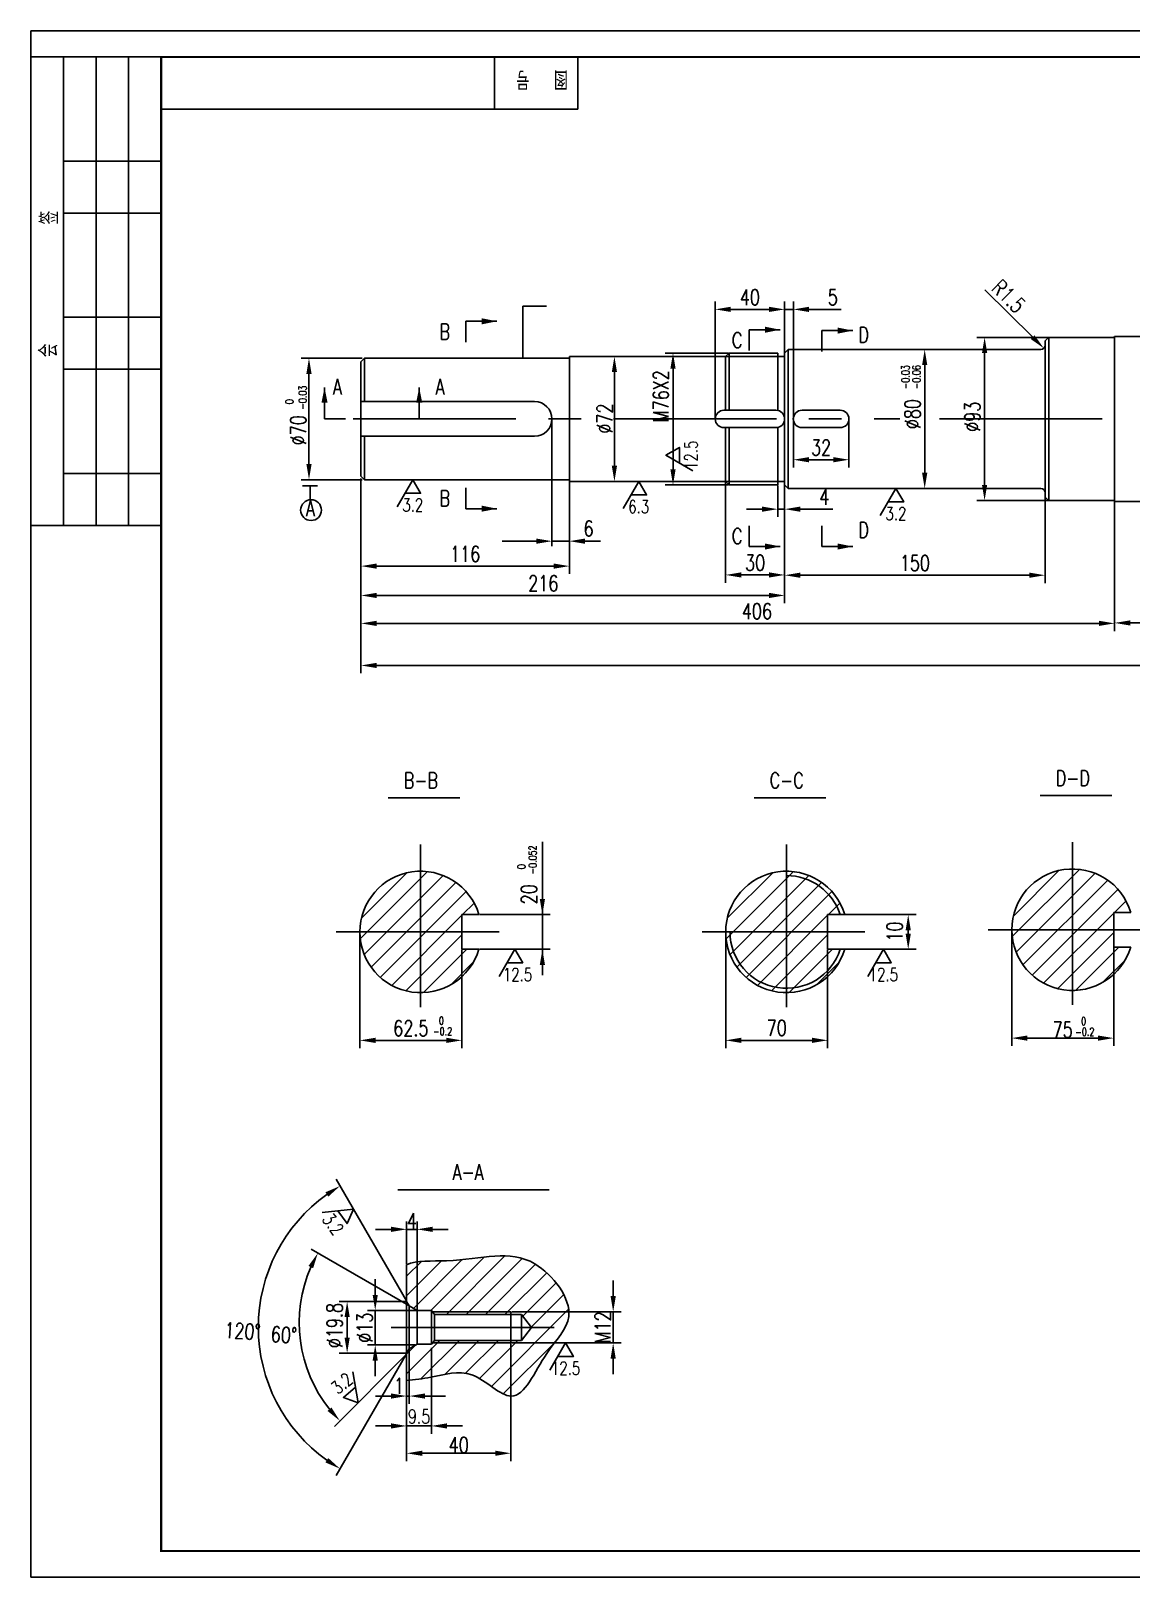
# Model space of a CAD drawing. Extents: x 6109 to 86747, y -17046 to 6992.
# Drawn here: x 42447 to 43714, y -6480 to -4698 of the extents above; entities that cross this region are included whole.
import ezdxf
from ezdxf.enums import TextEntityAlignment as Align

# ---------------------------------------------------------------- set-up
doc = ezdxf.new("R2010")
doc.units = 0
doc.header["$LTSCALE"] = 150
doc.header["$MEASUREMENT"] = 0
doc.linetypes.add('CENTER', pattern=[2, 1.25, -0.25, 0.25, -0.25])
doc.layers.get('0').update_dxf_attribs({"linetype": 'CONTINUOUS'})
doc.layers.get('DEFPOINTS').update_dxf_attribs({"linetype": 'CONTINUOUS'})
for name, color, linetype in [('BZ', 7, 'CONTINUOUS'), ('K1', 4, 'CONTINUOUS'), ('TANK', 1, 'CONTINUOUS'), ('TANKX', 7, 'CONTINUOUS')]:
    doc.layers.add(name, color=color, linetype=linetype)
doc.styles.add('HZ', font='txt', dxfattribs={"width": 0.75, "bigfont": 'hztxt'})
doc.styles.add('HZFS', font='simplex.shx', dxfattribs={"width": 0.75, "bigfont": 'hzfs.shx'})
doc.styles.get("Standard").update_dxf_attribs({"font": 'txt', "width": 0.75, "bigfont": 'hztxt.shx'})
doc.dimstyles.get("Standard").update_dxf_attribs({"dimtxt": 0.18, "dimasz": 0.18, "dimexe": 0.18, "dimexo": 0.0625, "dimgap": 0.09, "dimtad": 0, "dimtih": 1, "dimtoh": 1, "dimdec": 4, "dimzin": 0, "dimdsep": 46, "dimtxsty": 'Standard', "dimcen": 0.09, "dimadec": 0, "dimazin": 0, "dimtfac": 1, "dimtdec": 4, "dimtofl": 0, "dimtmove": 0, "dimatfit": 3, "dimfxl": 1, "dimtolj": 1, "dimtzin": 0, "dimarcsym": 0})

# ---------------------------------------------------------------- blocks, each defined once
blk = doc.blocks.new('*D377')
at = {"color": 0, "lineweight": -2}
for p, q in [((43695, -5240.7), (43695, -5389.2)), ((44189, -5240.7), (44189, -5389.2)), ((43713, -5380.2), (44171, -5380.2))]:
    blk.add_line(p, q, dxfattribs=at)
at = {"color": 0}
for points in [[(43713, -5377.2), (43713, -5383.2), (43695, -5380.2)], [(44171, -5377.2), (44171, -5383.2), (44189, -5380.2)]]:
    blk.add_solid(points, dxfattribs=at)
at = {"layer": 'DEFPOINTS', "color": 0}
for p in [(43695, -5240.1), (44189, -5240.1), (44189, -5380.2)]:
    blk.add_point(p, dxfattribs=at)
at = {"color": 0, "insert": (43979, -5366.2), "char_height": 18, "attachment_point": 5, "style": 'HZFS'}
blk.add_mtext('\\A1;250', dxfattribs=at)
blk = doc.blocks.new('*D369')
at = {"color": 0, "lineweight": -2}
for p, q in [((43247, -5217.7), (43247, -5333.9)), ((43315, -5217.7), (43315, -5333.9)), ((43265, -5324.9), (43297, -5324.9))]:
    blk.add_line(p, q, dxfattribs=at)
at = {"color": 0}
for points in [[(43265, -5321.9), (43265, -5327.9), (43247, -5324.9)], [(43297, -5321.9), (43297, -5327.9), (43315, -5324.9)]]:
    blk.add_solid(points, dxfattribs=at)
at = {"layer": 'DEFPOINTS', "color": 0}
for p in [(43247, -5217.1), (43315, -5217.1), (43315, -5324.9)]:
    blk.add_point(p, dxfattribs=at)
at = {"color": 0, "insert": (43281, -5310.9), "char_height": 18, "attachment_point": 5, "style": 'HZFS'}
blk.add_mtext('\\A1;30', dxfattribs=at)
blk = doc.blocks.new('*D368')
at = {"color": 0, "lineweight": -2}
for p, q in [((42827, -5213.7), (42827, -5357.5)), ((43315, -5217.7), (43315, -5357.5)), ((42845, -5348.5), (43297, -5348.5))]:
    blk.add_line(p, q, dxfattribs=at)
at = {"color": 0}
for points in [[(42845, -5345.5), (42845, -5351.5), (42827, -5348.5)], [(43297, -5345.5), (43297, -5351.5), (43315, -5348.5)]]:
    blk.add_solid(points, dxfattribs=at)
at = {"layer": 'DEFPOINTS', "color": 0}
for p in [(42827, -5213.1), (43315, -5217.1), (43315, -5348.5)]:
    blk.add_point(p, dxfattribs=at)
at = {"color": 0, "insert": (43037, -5334.5), "char_height": 18, "attachment_point": 5, "style": 'HZFS'}
blk.add_mtext('\\A1;216', dxfattribs=at)
blk = doc.blocks.new('*D367')
at = {"color": 0, "lineweight": -2}
for p, q in [((42827, -5213.7), (42827, -5323.7)), ((43067, -5208.6), (43067, -5323.7)), ((42845, -5314.7), (43049, -5314.7))]:
    blk.add_line(p, q, dxfattribs=at)
at = {"color": 0}
for points in [[(42845, -5311.7), (42845, -5317.7), (42827, -5314.7)], [(43049, -5311.7), (43049, -5317.7), (43067, -5314.7)]]:
    blk.add_solid(points, dxfattribs=at)
at = {"layer": 'DEFPOINTS', "color": 0}
for p in [(42827, -5213.1), (43067, -5208), (43067, -5314.7)]:
    blk.add_point(p, dxfattribs=at)
at = {"color": 0, "insert": (42947, -5300.7), "char_height": 18, "attachment_point": 5, "style": 'HZFS'}
blk.add_mtext('\\A1;116', dxfattribs=at)
blk = doc.blocks.new('*D364')
at = {"color": 0, "lineweight": -2}
for p, q in [((42827, -5213.7), (42827, -5389.7)), ((43695, -5241.4), (43695, -5389.7)), ((42845, -5380.7), (43677, -5380.7))]:
    blk.add_line(p, q, dxfattribs=at)
at = {"color": 0}
for points in [[(42845, -5377.7), (42845, -5383.7), (42827, -5380.7)], [(43677, -5377.7), (43677, -5383.7), (43695, -5380.7)]]:
    blk.add_solid(points, dxfattribs=at)
at = {"layer": 'DEFPOINTS', "color": 0}
for p in [(42827, -5213.1), (43695, -5240.7), (43695, -5380.7)]:
    blk.add_point(p, dxfattribs=at)
at = {"color": 0, "insert": (43283.1, -5366.7), "char_height": 18, "attachment_point": 5, "style": 'HZFS'}
blk.add_mtext('\\A1;406', dxfattribs=at)
blk = doc.blocks.new('*D363')
at = {"color": 0, "lineweight": -2}
for p, q in [((43615, -5234.7), (43615, -5334.2)), ((43315, -5328), (43315, -5316.2)), ((43333, -5325.2), (43597, -5325.2))]:
    blk.add_line(p, q, dxfattribs=at)
at = {"color": 0}
for points in [[(43333, -5322.2), (43333, -5328.2), (43315, -5325.2)], [(43597, -5322.2), (43597, -5328.2), (43615, -5325.2)]]:
    blk.add_solid(points, dxfattribs=at)
at = {"layer": 'DEFPOINTS', "color": 0}
for p in [(43615, -5234.1), (43615, -5325.2), (43315, -5328.6)]:
    blk.add_point(p, dxfattribs=at)
at = {"color": 0, "insert": (43465, -5311.2), "char_height": 18, "attachment_point": 5, "style": 'HZFS'}
blk.add_mtext('\\A1;150', dxfattribs=at)
blk = doc.blocks.new('*D361')
at = {"color": 0, "lineweight": -2}
for p, q in [((42999.6, -6210.7), (42999.6, -6346.2)), ((42879.6, -6291.2), (42879.6, -6346.2)), ((42897.6, -6337.2), (42981.6, -6337.2))]:
    blk.add_line(p, q, dxfattribs=at)
at = {"color": 0}
for points in [[(42897.6, -6334.2), (42897.6, -6340.2), (42879.6, -6337.2)], [(42981.6, -6334.2), (42981.6, -6340.2), (42999.6, -6337.2)]]:
    blk.add_solid(points, dxfattribs=at)
at = {"layer": 'DEFPOINTS', "color": 0}
for p in [(42999.6, -6210.1), (42879.6, -6290.5), (42999.6, -6337.2)]:
    blk.add_point(p, dxfattribs=at)
at = {"color": 0, "insert": (42939.6, -6327.6), "char_height": 18, "attachment_point": 5}
blk.add_mtext('\\A1;40', dxfattribs=at)
blk = doc.blocks.new('*D360')
at = {"color": 0, "lineweight": -2}
for p, q in [((43117.5, -6156.1), (43117.5, -6138.1)), ((43000.8, -6174.1), (43126.5, -6174.1)), ((43117.5, -6174.1), (43117.5, -6210.1)), ((43000.8, -6210.1), (43126.5, -6210.1)), ((43117.5, -6228.1), (43117.5, -6246.1))]:
    blk.add_line(p, q, dxfattribs=at)
at = {"color": 0}
for points in [[(43114.5, -6156.1), (43120.5, -6156.1), (43117.5, -6174.1)], [(43114.5, -6228.1), (43120.5, -6228.1), (43117.5, -6210.1)]]:
    blk.add_solid(points, dxfattribs=at)
at = {"layer": 'DEFPOINTS', "color": 0}
for p in [(43000.2, -6174.1), (43000.2, -6210.1), (43117.5, -6210.1)]:
    blk.add_point(p, dxfattribs=at)
at = {"color": 0, "insert": (43105.5, -6192.1), "char_height": 18, "attachment_point": 5, "rotation": 90}
blk.add_mtext('\\A1;M12', dxfattribs=at)
blk = doc.blocks.new('*D359')
at = {"color": 0, "lineweight": -2}
for p, q in [((42908.1, -6215.6), (42908.1, -6314.7)), ((42879.6, -6227), (42879.6, -6314.7)), ((42861.6, -6305.7), (42843.6, -6305.7)), ((42879.6, -6305.7), (42908.1, -6305.7)), ((42926.1, -6305.7), (42944.1, -6305.7))]:
    blk.add_line(p, q, dxfattribs=at)
at = {"color": 0}
for points in [[(42861.6, -6302.7), (42861.6, -6308.7), (42879.6, -6305.7)], [(42926.1, -6302.7), (42926.1, -6308.7), (42908.1, -6305.7)]]:
    blk.add_solid(points, dxfattribs=at)
at = {"layer": 'DEFPOINTS', "color": 0}
for p in [(42908.1, -6214.9), (42879.6, -6226.4), (42908.1, -6305.7)]:
    blk.add_point(p, dxfattribs=at)
at = {"color": 0, "insert": (42893.9, -6294.7), "char_height": 16, "attachment_point": 5}
blk.add_mtext('\\A1;9.5', dxfattribs=at)
blk = doc.blocks.new('*D358')
at = {"color": 0, "lineweight": -2}
for p, q in [((42843.4, -6154.6), (42843.4, -6136.6)), ((42891, -6172.6), (42834.4, -6172.6)), ((42843.4, -6172.6), (42843.4, -6212.4)), ((42889.6, -6212.4), (42834.4, -6212.4)), ((42843.4, -6230.4), (42843.4, -6248.4))]:
    blk.add_line(p, q, dxfattribs=at)
at = {"color": 0}
for points in [[(42840.4, -6154.6), (42846.4, -6154.6), (42843.4, -6172.6)], [(42840.4, -6230.4), (42846.4, -6230.4), (42843.4, -6212.4)]]:
    blk.add_solid(points, dxfattribs=at)
at = {"layer": 'DEFPOINTS', "color": 0}
for p in [(42891.6, -6172.6), (42843.4, -6212.4), (42890.2, -6212.4)]:
    blk.add_point(p, dxfattribs=at)
at = {"color": 0, "insert": (42831.4, -6192.5), "char_height": 18, "attachment_point": 5, "rotation": 90, "style": 'HZFS'}
blk.add_mtext('\\A1;%%C13', dxfattribs=at)
blk = doc.blocks.new('*D357')
at = {"color": 0, "lineweight": -2}
for p, q in [((42879.6, -6119.3), (42879.6, -6070.1)), ((42891.6, -6172), (42891.6, -6070.1)), ((42861.6, -6079.1), (42843.6, -6079.1)), ((42879.6, -6079.1), (42891.6, -6079.1)), ((42909.6, -6079.1), (42927.6, -6079.1))]:
    blk.add_line(p, q, dxfattribs=at)
at = {"color": 0}
for points in [[(42861.6, -6076.1), (42861.6, -6082.1), (42879.6, -6079.1)], [(42909.6, -6076.1), (42909.6, -6082.1), (42891.6, -6079.1)]]:
    blk.add_solid(points, dxfattribs=at)
at = {"layer": 'DEFPOINTS', "color": 0}
for p in [(42891.6, -6079.1), (42879.6, -6119.9), (42891.6, -6172.6)]:
    blk.add_point(p, dxfattribs=at)
at = {"color": 0, "insert": (42885.6, -6069.4), "char_height": 18, "attachment_point": 5}
blk.add_mtext('\\A1;4', dxfattribs=at)
blk = doc.blocks.new('*D362')
at = {"color": 0, "lineweight": -2}
for p, q in [((44730.1, -5319.7), (44730.1, -5438.2)), ((42827, -5369.1), (42827, -5438.2)), ((42845, -5429.2), (44712.1, -5429.2))]:
    blk.add_line(p, q, dxfattribs=at)
at = {"color": 0}
for points in [[(42845, -5426.2), (42845, -5432.2), (42827, -5429.2)], [(44712.1, -5426.2), (44712.1, -5432.2), (44730.1, -5429.2)]]:
    blk.add_solid(points, dxfattribs=at)
at = {"layer": 'DEFPOINTS', "color": 0}
for p in [(44730.1, -5319.1), (42827, -5368.5), (44730.1, -5429.2)]:
    blk.add_point(p, dxfattribs=at)
at = {"color": 0, "insert": (43778.6, -5415.2), "char_height": 18, "attachment_point": 5, "style": 'HZFS'}
blk.add_mtext('\\A1;3110', dxfattribs=at)
blk = doc.blocks.new('*D378')
at = {"color": 0, "lineweight": -2}
blk.add_line((43545.6, -4996.3), (43600.8, -5051), dxfattribs=at)
at = {"color": 0}
blk.add_solid([(43602.9, -5048.8), (43598.6, -5053.1), (43613.5, -5063.6)], dxfattribs=at)
at = {"layer": 'DEFPOINTS', "color": 0}
for p in [(43610, -5060.1), (43613.5, -5063.6)]:
    blk.add_point(p, dxfattribs=at)
at = {"color": 0, "insert": (43573, -5003.7), "char_height": 18, "attachment_point": 5, "rotation": 315.2479, "style": 'HZFS'}
blk.add_mtext('\\A1;R1.5', dxfattribs=at)
blk = doc.blocks.new('*D376')
at = {"color": 0, "lineweight": -2}
for p, q in [((43618.4, -5051.1), (43536.3, -5051.1)), ((43545.3, -5221.1), (43545.3, -5069.1)), ((43619.4, -5239.1), (43536.3, -5239.1))]:
    blk.add_line(p, q, dxfattribs=at)
at = {"color": 0}
for points in [[(43542.3, -5069.1), (43548.3, -5069.1), (43545.3, -5051.1)], [(43542.3, -5221.1), (43548.3, -5221.1), (43545.3, -5239.1)]]:
    blk.add_solid(points, dxfattribs=at)
at = {"layer": 'DEFPOINTS', "color": 0}
for p in [(43545.3, -5051.1), (43619, -5051.1), (43620, -5239.1)]:
    blk.add_point(p, dxfattribs=at)
at = {"color": 0, "insert": (43531.3, -5142.6), "char_height": 18, "attachment_point": 5, "rotation": 90, "style": 'HZFS'}
blk.add_mtext('\\A1;%%C93', dxfattribs=at)
blk = doc.blocks.new('*D375')
at = {"color": 0, "lineweight": -2}
for p, q in [((43478.7, -5065.1), (43467.3, -5065.1)), ((43476.3, -5207.1), (43476.3, -5083.1)), ((43476.7, -5225.1), (43467.3, -5225.1))]:
    blk.add_line(p, q, dxfattribs=at)
at = {"color": 0}
for points in [[(43473.3, -5083.1), (43479.3, -5083.1), (43476.3, -5065.1)], [(43473.3, -5207.1), (43479.3, -5207.1), (43476.3, -5225.1)]]:
    blk.add_solid(points, dxfattribs=at)
at = {"layer": 'DEFPOINTS', "color": 0}
for p in [(43476.3, -5065.1), (43479.4, -5065.1), (43477.3, -5225.1)]:
    blk.add_point(p, dxfattribs=at)
at = {"color": 0, "insert": (43462.3, -5139.5), "char_height": 18, "attachment_point": 5, "rotation": 90, "style": 'HZFS'}
blk.add_mtext('\\A1;%%C80', dxfattribs=at)
blk = doc.blocks.new('*D372')
at = {"color": 0, "lineweight": -2}
for p, q in [((43235, -5144.5), (43235, -5009.8)), ((43253, -5018.8), (43297, -5018.8)), ((43315, -5068.5), (43315, -5009.8))]:
    blk.add_line(p, q, dxfattribs=at)
at = {"color": 0}
for points in [[(43253, -5015.8), (43253, -5021.8), (43235, -5018.8)], [(43297, -5015.8), (43297, -5021.8), (43315, -5018.8)]]:
    blk.add_solid(points, dxfattribs=at)
at = {"layer": 'DEFPOINTS', "color": 0}
for p in [(43315, -5018.8), (43315, -5069.1), (43235, -5145.1)]:
    blk.add_point(p, dxfattribs=at)
at = {"color": 0, "insert": (43275, -5004.8), "char_height": 18, "attachment_point": 5, "style": 'HZFS'}
blk.add_mtext('\\A1;40', dxfattribs=at)
blk = doc.blocks.new('*D371')
at = {"color": 0, "lineweight": -2}
for p, q in [((43297, -5018.8), (43279, -5018.8)), ((43315, -5072.5), (43315, -5009.8)), ((43315, -5018.8), (43325, -5018.8)), ((43325, -5144.5), (43325, -5009.8)), ((43343, -5018.8), (43380, -5018.8))]:
    blk.add_line(p, q, dxfattribs=at)
at = {"color": 0}
for points in [[(43297, -5015.8), (43297, -5021.8), (43315, -5018.8)], [(43343, -5015.8), (43343, -5021.8), (43325, -5018.8)]]:
    blk.add_solid(points, dxfattribs=at)
at = {"layer": 'DEFPOINTS', "color": 0}
for p in [(43325, -5018.8), (43315, -5073.1), (43325, -5145.1)]:
    blk.add_point(p, dxfattribs=at)
at = {"color": 0, "insert": (43370.5, -5004.8), "char_height": 18, "attachment_point": 5, "style": 'HZFS'}
blk.add_mtext('\\A1;5', dxfattribs=at)
blk = doc.blocks.new('*D370')
at = {"color": 0, "lineweight": -2}
for p, q in [((43315, -5217.7), (43315, -5258.1)), ((43307, -5221.7), (43307, -5258.1)), ((43289, -5249.1), (43271, -5249.1)), ((43307, -5249.1), (43315, -5249.1)), ((43333, -5249.1), (43370.6, -5249.1))]:
    blk.add_line(p, q, dxfattribs=at)
at = {"color": 0}
for points in [[(43289, -5246.1), (43289, -5252.1), (43307, -5249.1)], [(43333, -5246.1), (43333, -5252.1), (43315, -5249.1)]]:
    blk.add_solid(points, dxfattribs=at)
at = {"layer": 'DEFPOINTS', "color": 0}
for p in [(43307, -5221.1), (43315, -5217.1), (43315, -5249.1)]:
    blk.add_point(p, dxfattribs=at)
at = {"color": 0, "insert": (43360.8, -5235.1), "char_height": 18, "attachment_point": 5, "style": 'HZFS'}
blk.add_mtext('\\A1;4', dxfattribs=at)
blk = doc.blocks.new('*D366')
at = {"color": 0, "lineweight": -2}
for p, q in [((43250.4, -5069.1), (43177.4, -5069.1)), ((43186.4, -5087.1), (43186.4, -5203.1)), ((43250.4, -5221.1), (43177.4, -5221.1))]:
    blk.add_line(p, q, dxfattribs=at)
at = {"color": 0}
for points in [[(43183.4, -5087.1), (43189.4, -5087.1), (43186.4, -5069.1)], [(43183.4, -5203.1), (43189.4, -5203.1), (43186.4, -5221.1)]]:
    blk.add_solid(points, dxfattribs=at)
at = {"layer": 'DEFPOINTS', "color": 0}
for p in [(43251, -5069.1), (43186.4, -5221.1), (43251, -5221.1)]:
    blk.add_point(p, dxfattribs=at)
at = {"color": 0, "insert": (43172.4, -5119), "char_height": 18, "attachment_point": 5, "rotation": 90, "style": 'HZFS'}
blk.add_mtext('\\A1;M76X2', dxfattribs=at)
blk = doc.blocks.new('*D365')
at = {"color": 0, "lineweight": -2}
for p, q in [((43325, -5145.7), (43325, -5201.1)), ((43389, -5145.7), (43389, -5201.1)), ((43371, -5192.1), (43343, -5192.1))]:
    blk.add_line(p, q, dxfattribs=at)
at = {"color": 0}
for points in [[(43343, -5189.1), (43343, -5195.1), (43325, -5192.1)], [(43371, -5189.1), (43371, -5195.1), (43389, -5192.1)]]:
    blk.add_solid(points, dxfattribs=at)
at = {"layer": 'DEFPOINTS', "color": 0}
for p in [(43325, -5145.1), (43389, -5145.1), (43325, -5192.1)]:
    blk.add_point(p, dxfattribs=at)
at = {"color": 0, "insert": (43357, -5178.1), "char_height": 18, "attachment_point": 5, "style": 'HZFS'}
blk.add_mtext('\\A1;32', dxfattribs=at)
blk = doc.blocks.new('BORDER')
for p, q in [((1, 1), (0, 1)), ((0, 1), (0, 0)), ((1, 0), (1, 1)), ((0, 0), (1, 0))]:
    blk.add_line(p, q)
blk = doc.blocks.new('HQ')
for p, q in [((-18.75, -90), (-18.75, 0)), ((-12.5, -90), (-12.5, 0)), ((-6.25, -90), (-6.25, 0)), ((64, -10), (64, 0)), ((80, -10), (80, 0)), ((0, -10), (80, -10)), ((-18.75, -20), (0, -20)), ((-18.75, -30), (0, -30)), ((-18.75, -50), (0, -50)), ((-18.75, -60), (0, -60)), ((-18.75, -80), (0, -80)), ((-25, -90), (0, -90))]:
    blk.add_line(p, q)
at = {"layer": 'K1', "color": 7}
blk.add_line((0, 0), (-25, 0), dxfattribs=at)
at = {"style": 'HZ', "width": 0.75}
for s, rotation, p in [('图  号', 180, (78.04, -2.6)), ('签', 90, (-19.68, -32.16)), ('会         ', 90, (-19.87, -57.68))]:
    blk.add_text(s, height=3.5, rotation=rotation, dxfattribs=at).set_placement(p)

msp = doc.modelspace()

# ---------------------------------------------------------------- hatches: boundary and pattern name
h = msp.add_hatch()
h.set_pattern_fill('ANSI31', color=256, scale=5, style=0)
h.set_pattern_definition([(45, (42490.973, -5967.331), (-11.2253, 11.2253), [])])
h.paths.add_polyline_path([(42895.72928, -5666.35019, 0.4142135624), (42825.72928, -5736.35019), (42895.72928, -5736.35019)])
h.paths.add_polyline_path([(42895.72928, -5736.35019), (42943.17439, -5736.35019), (42943.17439, -5716.35019), (42962.81132, -5716.35019, 0.3316792666), (42895.72928, -5666.35019)])
h.paths.add_polyline_path([(42895.72928, -5806.35019), (42895.72928, -5736.35019), (42825.72928, -5736.35019, 0.4142135624)])
h.paths.add_polyline_path([(42962.81132, -5756.35019), (42943.17439, -5756.35019), (42943.17439, -5736.35019), (42895.72928, -5736.35019), (42895.72928, -5806.35019, 0.3316792666)])
h = msp.add_hatch()
h.set_pattern_fill('ANSI31', color=256, scale=5, style=0)
h.set_pattern_definition([(45, (42912.336, -5967.331), (-11.2253, 11.2253), [])])
h.paths.add_polyline_path([(43317.0919, -5666.35019, 0.4142135624), (43247.0919, -5736.35019), (43317.0919, -5736.35019)])
h.paths.add_polyline_path([(43317.0919, -5736.35019), (43364.537, -5736.35019), (43364.537, -5716.35019), (43384.17394, -5716.35019, 0.3316792666), (43317.0919, -5666.35019)])
h.paths.add_polyline_path([(43317.0919, -5806.35019), (43317.0919, -5736.35019), (43247.0919, -5736.35019, 0.4142135624)])
h.paths.add_polyline_path([(43384.17394, -5756.35019), (43364.537, -5756.35019), (43364.537, -5736.35019), (43317.0919, -5736.35019), (43317.0919, -5806.35019, 0.3316792666)])
h = msp.add_hatch()
h.set_pattern_fill('ANSI31', color=256, scale=5, style=0)
h.set_pattern_definition([(45, (43241.85, -5964.742), (-11.2253, 11.2253), [])])
h.paths.add_polyline_path([(43646.60554, -5663.76057, 0.4142135624), (43576.60554, -5733.76057), (43646.60554, -5733.76057)])
h.paths.add_polyline_path([(43646.60554, -5733.76057), (43694.05064, -5733.76057), (43694.05064, -5713.76057), (43713.68758, -5713.76057, 0.3316792666), (43646.60554, -5663.76057)])
h.paths.add_polyline_path([(43646.60554, -5803.76057), (43646.60554, -5733.76057), (43576.60554, -5733.76057, 0.4142135624)])
h.paths.add_polyline_path([(43713.68758, -5753.76057), (43694.05064, -5753.76057), (43694.05064, -5733.76057), (43646.60554, -5733.76057), (43646.60554, -5803.76057, 0.3316792666)])
h = msp.add_hatch()
h.set_pattern_fill('ANSI31', color=256, scale=5, style=0)
h.set_pattern_definition([(45, (42298.33, -7679.857), (-11.22532, 11.22532), [])])
edge = h.paths.add_edge_path()
edge.add_line((42999.61371, -6174.08139), (42999.61371, -6177.08139))
edge.add_line((42999.61371, -6177.08139), (43011.94524, -6177.08139))
edge.add_line((43011.94524, -6177.08139), (43023.59175, -6192.08139))
edge.add_line((43023.59175, -6192.08139), (43062.20176, -6192.08139))
edge.add_spline(control_points=[(43062.20176, -6192.08139), (43064.30943, -6188.06915), (43073.08179, -6163.94266), (43019.15233, -6092.83407), (42955.60852, -6118.65835), (42890.87298, -6114.69658), (42879.61371, -6119.894)], knot_values=[6.3381937969, 6.3381937969, 6.3381937969, 6.3381937969, 11.2273337113, 35.3138768319, 69.2461312373, 82.5398531106, 82.5398531106, 82.5398531106, 82.5398531106], degree=3, periodic=0)
edge.add_line((42879.61371, -6119.894), (42879.61371, -6162.18908))
edge.add_line((42879.61371, -6162.18908), (42882.61371, -6167.38523))
edge.add_line((42882.61371, -6167.38523), (42891.61371, -6172.58139))
edge.add_line((42891.61371, -6172.58139), (42908.11371, -6172.58139))
edge.add_line((42908.11371, -6172.58139), (42909.31371, -6174.08139))
edge.add_line((42909.31371, -6174.08139), (42999.61371, -6174.08139))
h.paths.add_polyline_path([(42909.31371, -6174.08139), (42911.71371, -6177.08139), (42999.61371, -6177.08139), (42999.61371, -6174.08139)], flags=16)
h.paths.add_polyline_path([(42999.61371, -6210.08139), (42999.61371, -6207.08139), (42911.71371, -6207.08139), (42909.31371, -6210.08139)], flags=16)
edge = h.paths.add_edge_path()
edge.add_spline(control_points=[(42879.61371, -6253.18408), (42888.82574, -6252.38665), (42913.69921, -6249.54562), (42956.76465, -6235.7846), (43006.87914, -6294.18058), (43032.89547, -6227.73444), (43057.17419, -6201.65204), (43062.20176, -6192.08139)], knot_values=[82.5398531106, 82.5398531106, 82.5398531106, 82.5398531106, 91.828431113, 107.5987981243, 124.7996706429, 146.0692648679, 157.7316559023, 157.7316559023, 157.7316559023, 157.7316559023], degree=3, periodic=0)
edge.add_line((43062.20176, -6192.08139), (43023.59175, -6192.08139))
edge.add_line((43023.59175, -6192.08139), (43011.94524, -6207.08139))
edge.add_line((43011.94524, -6207.08139), (42999.61371, -6207.08139))
edge.add_line((42999.61371, -6207.08139), (42999.61371, -6210.08139))
edge.add_line((42999.61371, -6210.08139), (42909.31371, -6210.08139))
edge.add_line((42909.31371, -6210.08139), (42908.11371, -6211.58139))
edge.add_line((42908.11371, -6211.58139), (42891.61371, -6211.58139))
edge.add_line((42891.61371, -6211.58139), (42882.61371, -6216.77754))
edge.add_line((42882.61371, -6216.77754), (42879.61371, -6221.97369))
edge.add_line((42879.61371, -6221.97369), (42879.61371, -6253.18408))

# ---------------------------------------------------------------- linework, layer by layer
for p, q in [((42446.84904, -4697.88561), (42446.84904, -6479.88561)), ((44966.84904, -4697.88561), (42446.84904, -4697.88561)), ((43013.50001, -5015.17066), (43013.50001, -5074.97518)), ((43040.55197, -5015.17066), (43013.50001, -5015.17066)), ((43246.98986, -5073.11725), (43306.98986, -5073.11725)), ((43246.98986, -5217.11725), (43306.98986, -5217.11725)), ((42768.27916, -5222.0982), (42768.27916, -5237.96587)), ((42858.47958, -5581.81918), (42940.96816, -5581.81918)), ((43279.84219, -5581.81918), (43362.33077, -5581.81918)), ((43609.35583, -5579.22956), (43691.84441, -5579.22956)), ((42869.53404, -6033.67644), (43043.61682, -6033.67644)), ((42879.61371, -6119.894), (42879.61371, -6253.18408)), ((42446.84904, -6479.88561), (44966.84904, -6479.88561))]:
    msp.add_line(p, q)
at = {"color": 1}
for p, q in [((43618.98986, -5051.11725), (43614.98986, -5055.11725)), ((43614.98986, -5055.11725), (43614.98986, -5235.11725)), ((43618.98986, -5051.11725), (43693.98986, -5051.11725)), ((43619.12884, -5051.11725), (43619.12884, -5239.11725)), ((43694.98986, -5050.11725), (43694.98986, -5050.11725)), ((43694.98986, -5050.11725), (44114.10383, -5050.11725)), ((42830.98986, -5075.11725), (42826.98986, -5079.11725)), ((42830.98986, -5075.11725), (43066.98986, -5075.11725)), ((42830.98986, -5075.11725), (42830.98986, -5125.11725)), ((43246.98986, -5073.11725), (43066.98986, -5073.11725)), ((43066.98986, -5073.11725), (43066.98986, -5217.11725)), ((43246.98986, -5073.11725), (43250.98986, -5069.11725)), ((43246.98986, -5073.11725), (43246.98986, -5135.11725)), ((43250.98986, -5069.11725), (43306.98986, -5069.11725)), ((43250.98986, -5069.11725), (43250.98986, -5135.11725)), ((43306.98986, -5069.11725), (43306.98986, -5135.31929)), ((43306.98986, -5073.11725), (43314.98986, -5073.11725)), ((43318.98986, -5065.11725), (43314.98986, -5069.11725)), ((43314.98986, -5069.11725), (43314.98986, -5221.11725)), ((43318.98986, -5065.11725), (43609.98986, -5065.11725)), ((43318.98986, -5065.11725), (43318.98986, -5225.11725)), ((42826.98986, -5079.11725), (42826.98986, -5211.11725)), ((42826.98986, -5125.11725), (43026.98986, -5125.11725)), ((43244.98986, -5135.11725), (43304.98986, -5135.11725)), ((43334.98986, -5135.11725), (43378.98986, -5135.11725)), ((42826.98986, -5165.11725), (43026.98986, -5165.11725)), ((42830.98986, -5165.11725), (42830.98986, -5215.11725)), ((43244.98986, -5155.11725), (43304.98986, -5155.11725)), ((43246.98986, -5155.11725), (43246.98986, -5217.11725)), ((43250.98986, -5155.11725), (43250.98986, -5221.11725)), ((43306.98986, -5154.91521), (43306.98986, -5221.11725)), ((43334.98986, -5155.11725), (43378.98986, -5155.11725)), ((42826.98986, -5211.11725), (42830.98986, -5215.11725)), ((42830.98986, -5215.11725), (43066.98986, -5215.11725)), ((43246.98986, -5217.11725), (43066.98986, -5217.11725)), ((43246.98986, -5217.11725), (43250.98986, -5221.11725)), ((43250.98986, -5221.11725), (43306.98986, -5221.11725)), ((43306.98986, -5217.11725), (43314.98986, -5217.11725)), ((43314.98986, -5221.11725), (43318.98986, -5225.11725)), ((42776.8322, -5222.0982), (42759.72613, -5222.0982)), ((43318.98986, -5225.11725), (43609.98986, -5225.11725)), ((43614.98986, -5235.11725), (43618.98986, -5239.11725)), ((43618.98986, -5239.11725), (43693.98986, -5239.11725)), ((43694.98986, -5240.11725), (43694.98986, -5240.11725)), ((43694.98986, -5240.11725), (44129.62775, -5240.11725)), ((42943.17439, -5716.35019), (42943.17439, -5756.35019)), ((42943.17439, -5716.35019), (42962.81132, -5716.35019)), ((43364.537, -5716.35019), (43364.537, -5756.35019)), ((43364.537, -5716.35019), (43384.17394, -5716.35019)), ((43694.05064, -5713.76057), (43713.68758, -5713.76057)), ((43694.05064, -5713.76057), (43694.05064, -5753.76057)), ((43694.05064, -5753.76057), (43713.68758, -5753.76057)), ((42943.17439, -5756.35019), (42962.81132, -5756.35019)), ((43364.537, -5756.35019), (43384.17394, -5756.35019)), ((42882.61371, -6167.38523), (42879.61371, -6162.18908)), ((42882.61371, -6167.38523), (42882.61371, -6216.77754)), ((42882.61371, -6167.38523), (42891.61371, -6172.58139)), ((42891.61371, -6172.58139), (42908.11371, -6172.58139)), ((42891.61371, -6172.58139), (42891.61371, -6211.58139)), ((42908.11371, -6172.58139), (42908.11371, -6211.58139)), ((42908.11371, -6172.58139), (42911.71371, -6177.08139)), ((42911.71371, -6177.08139), (42999.61371, -6177.08139)), ((42911.71371, -6177.08139), (42911.71371, -6207.08139)), ((42999.61371, -6174.08139), (42999.61371, -6210.08139)), ((43011.94524, -6177.08139), (42999.61371, -6177.08139)), ((43011.94524, -6177.08139), (43011.94524, -6207.08139)), ((43011.94524, -6177.08139), (43023.59175, -6192.08139)), ((43011.94524, -6207.08139), (43023.59175, -6192.08139)), ((42882.61371, -6216.77754), (42879.61371, -6221.97369)), ((42882.61371, -6216.77754), (42891.61371, -6211.58139)), ((42891.61371, -6211.58139), (42908.11371, -6211.58139)), ((42908.11371, -6211.58139), (42911.71371, -6207.08139)), ((42911.71371, -6207.08139), (42999.61371, -6207.08139)), ((43011.94524, -6207.08139), (42999.61371, -6207.08139))]:
    msp.add_line(p, q, dxfattribs=at)
at = {"color": 1, "linetype": 'Continuous'}
msp.add_line((43694.98986, -5050.11725), (43694.98986, -5240.11725), dxfattribs=at)
at = {"color": 0, "linetype": 'ByBlock'}
for p, q in [((42828.36486, -5075.11725), (42758.1022, -5075.11725)), ((43124.01009, -5073.11725), (43109.92802, -5073.11725)), ((42767.1022, -5093.11725), (42767.1022, -5197.11725)), ((43118.92802, -5199.11725), (43118.92802, -5091.11725)), ((43046.98986, -5145.74225), (43046.98986, -5291.90856)), ((42828.36486, -5215.11725), (42758.1022, -5215.11725)), ((42826.98986, -5213.74225), (42826.98986, -5325.6411)), ((43066.98986, -5215.74225), (43066.98986, -5279.7086)), ((43125.91245, -5217.11725), (43109.92802, -5217.11725)), ((43028.98986, -5285.96402), (42989.48986, -5285.96402)), ((43066.98986, -5285.96402), (43046.98986, -5285.96402)), ((43084.98986, -5285.96402), (43102.98986, -5285.96402)), ((43035.95555, -5786.29553), (43035.95555, -5632.47266)), ((42963.43632, -5716.35019), (43044.95555, -5716.35019)), ((43384.79894, -5716.35019), (43466.31816, -5716.35019)), ((42825.72928, -5736.97519), (42825.72928, -5870.28988)), ((43247.0919, -5736.97519), (43247.0919, -5870.28988)), ((43457.31816, -5738.35019), (43457.31816, -5734.35019)), ((43576.60554, -5734.38557), (43576.60554, -5867.70026)), ((43694.05064, -5754.38557), (43694.05064, -5867.70026)), ((42943.17439, -5756.97519), (42943.17439, -5870.28988)), ((42963.43632, -5756.35019), (43044.95555, -5756.35019)), ((43364.537, -5756.97519), (43364.537, -5870.28988)), ((43384.79894, -5756.35019), (43466.31816, -5756.35019)), ((42843.72928, -5861.28988), (42925.17439, -5861.28988)), ((43265.0919, -5861.28988), (43346.537, -5861.28988)), ((43594.60554, -5858.70026), (43676.05064, -5858.70026)), ((42879.30121, -6161.64781), (42798.32473, -6021.39243)), ((42882.07245, -6167.07273), (42769.48753, -6102.0718)), ((42878.98871, -6162.18908), (42802.05393, -6162.18908)), ((42811.05393, -6180.18908), (42811.05393, -6203.97369)), ((42882.61371, -6217.40254), (42882.61371, -6280.25741)), ((42879.17177, -6223.43917), (42796.36727, -6306.24367)), ((42879.30121, -6222.51496), (42798.32473, -6362.77034)), ((42878.98871, -6221.97369), (42802.05393, -6221.97369)), ((42879.61371, -6222.59869), (42879.61371, -6280.25741)), ((42861.61371, -6271.25741), (42843.61371, -6271.25741)), ((42879.61371, -6271.25741), (42882.61371, -6271.25741)), ((42900.61371, -6271.25741), (42924.36371, -6271.25741))]:
    msp.add_line(p, q, dxfattribs=at)
at = {"linetype": 'CENTER'}
for p, q in [((42817.9411, -5145.11725), (43447.83917, -5145.11725)), ((43493.19978, -5145.11725), (43694.4062, -5145.11725)), ((42895.72928, -5635.52154), (42895.72928, -5832.37307)), ((43317.0919, -5635.52154), (43317.0919, -5832.37307)), ((43646.60554, -5632.93192), (43646.60554, -5829.78345)), ((42798.60105, -5736.35019), (43003.5399, -5736.35019)), ((43219.96366, -5736.35019), (43424.90252, -5736.35019)), ((43549.4773, -5733.76057), (43754.41616, -5733.76057)), ((42861.94041, -6192.08139), (43068.12948, -6192.08139))]:
    msp.add_line(p, q, dxfattribs=at)
at = {"color": 7}
for p, q in [((42909.31371, -6174.08139), (42999.61371, -6174.08139)), ((42909.31371, -6210.08139), (42999.61371, -6210.08139))]:
    msp.add_line(p, q, dxfattribs=at)
msp.add_circle((42769.50102, -5250.17178), 12)
at = {"color": 1}
for centre, radius, start, end in [((43609.98986, -5060.11725), 5, 270, 0), ((43693.98986, -5050.11725), 1, 270, 360), ((43026.98986, -5145.11725), 20, 270, 90), ((43244.98986, -5145.11725), 10, 90, 270), ((43304.98986, -5145.11725), 10, 270, 90), ((43334.98986, -5145.11725), 10, 90, 270), ((43378.98986, -5145.11725), 10, 270, 90), ((43609.98986, -5230.11725), 5, 0, 90), ((43693.98986, -5240.11725), 1, 0, 90), ((42895.72928, -5736.35019), 70, 16.6015496, 343.3984504), ((43317.0919, -5736.35019), 70, 16.6015496, 343.3984504), ((43646.60554, -5733.76057), 70, 16.6015496, 343.3984504)]:
    msp.add_arc(centre, radius, start, end, dxfattribs=at)
for start, end in [(17.92021314, 90), (180, 342.07978686)]:
    msp.add_arc((43317.0919, -5736.35019), 65, start, end)
at = {"color": 0, "linetype": 'ByBlock'}
for centre, radius, start, end in [((42896.87204, -6192.08139), 188.09463, 125.4851006, 234.5148994), ((42915.96838, -6186.64256), 160.14151, 156.44347412, 218.55652588)]:
    msp.add_arc(centre, radius, start, end, dxfattribs=at)
msp.add_open_spline([(42879.61371, -6119.894), (42890.87298, -6114.69658), (42955.60852, -6118.65835), (43019.15233, -6092.83407), (43083.07967, -6177.12535), (43035.43268, -6221.25437), (43006.87914, -6294.18058), (42956.76465, -6235.7846), (42913.69921, -6249.54562), (42888.82574, -6252.38665), (42879.61371, -6253.18408)], degree=3, knots=[6.3381937969, 6.3381937969, 6.3381937969, 6.3381937969, 19.6319156702, 53.5641700756, 77.6507131963, 94.2022441451, 115.47183837, 132.6727108886, 148.4430778999, 157.7316559023, 157.7316559023, 157.7316559023, 157.7316559023])
for points in [[(42764.1022, -5093.11725), (42770.1022, -5093.11725), (42767.1022, -5075.11725)], [(43115.92802, -5091.11725), (43121.92802, -5091.11725), (43118.92802, -5073.11725)], [(42764.1022, -5197.11725), (42770.1022, -5197.11725), (42767.1022, -5215.11725)], [(43115.92802, -5199.11725), (43121.92802, -5199.11725), (43118.92802, -5217.11725)], [(43028.98986, -5282.96402), (43028.98986, -5288.96402), (43046.98986, -5285.96402)], [(43084.98986, -5282.96402), (43084.98986, -5288.96402), (43066.98986, -5285.96402)], [(43032.95555, -5698.35019), (43038.95555, -5698.35019), (43035.95555, -5716.35019)], [(43454.31816, -5734.35019), (43460.31816, -5734.35019), (43457.31816, -5716.35019)], [(43454.31816, -5738.35019), (43460.31816, -5738.35019), (43457.31816, -5756.35019)], [(43032.95555, -5774.35019), (43038.95555, -5774.35019), (43035.95555, -5756.35019)], [(42843.72928, -5858.28988), (42843.72928, -5864.28988), (42825.72928, -5861.28988)], [(42925.17439, -5858.28988), (42925.17439, -5864.28988), (42943.17439, -5861.28988)], [(43265.0919, -5858.28988), (43265.0919, -5864.28988), (43247.0919, -5861.28988)], [(43346.537, -5858.28988), (43346.537, -5864.28988), (43364.537, -5861.28988)], [(43594.60554, -5855.70026), (43594.60554, -5861.70026), (43576.60554, -5858.70026)], [(43676.05064, -5855.70026), (43676.05064, -5861.70026), (43694.05064, -5858.70026)], [(42786.06217, -6036.3989), (42789.30736, -6041.44556), (42802.82473, -6029.18666)], [(42766.49379, -6121.28981), (42771.85033, -6123.99304), (42777.28176, -6106.5718)], [(42808.05393, -6180.18908), (42814.05393, -6180.18908), (42811.05393, -6162.18908)], [(42808.05393, -6203.97369), (42814.05393, -6203.97369), (42811.05393, -6221.97369)], [(42861.61371, -6268.25741), (42861.61371, -6274.25741), (42879.61371, -6271.25741)], [(42900.61371, -6268.25741), (42900.61371, -6274.25741), (42882.61371, -6271.25741)], [(42792.97592, -6284.45784), (42788.50155, -6288.45534), (42802.73123, -6299.87971)], [(42789.30736, -6342.71721), (42786.06217, -6347.76387), (42802.82473, -6354.97611)]]:
    msp.add_solid(points, dxfattribs=at)
at = {"layer": 'BZ'}
for points in [[(43193.72881, -5195.96921), (43193.72881, -5177.96921), (43178.14035, -5186.96921), (43209.31727, -5204.96921)], [(42877.66153, -5230.70571), (42895.66153, -5230.70571), (42886.66153, -5215.11725), (42868.66153, -5246.29416)], [(43137.92358, -5232.70571), (43155.92358, -5232.70571), (43146.92358, -5217.11725), (43128.92358, -5248.29416)], [(43434.17913, -5240.70571), (43452.17913, -5240.70571), (43443.17913, -5225.11725), (43425.17913, -5256.29416)], [(42995.31968, -5771.93864), (43013.31968, -5771.93864), (43004.31968, -5756.35019), (42986.31968, -5787.5271)], [(43419.70127, -5771.93864), (43437.70127, -5771.93864), (43428.70127, -5756.35019), (43410.70127, -5787.5271)], [(42800.37105, -6057.87544), (42811.00209, -6072.40062), (42818.26574, -6055.93128), (42782.47635, -6059.8196)], [(43053.68968, -6225.66984), (43071.68968, -6225.66984), (43062.68968, -6210.08139), (43044.68968, -6241.2583)], [(42820.5904, -6261.14991), (42806.81623, -6272.73749), (42823.73845, -6278.87249), (42817.44235, -6243.42733)]]:
    msp.add_lwpolyline(points, dxfattribs=at)
at = {"layer": 'DEFPOINTS', "color": 0, "linetype": 'ByBlock'}
for p in [(43118.92802, -5073.11725), (43124.63509, -5073.11725), (43046.98986, -5145.11725), (42767.1022, -5215.11725), (43066.98986, -5215.11725), (43066.98986, -5217.11725), (43126.53745, -5217.11725), (43614.98986, -5230.11725), (43046.98986, -5285.96402), (43066.98986, -5327.98108), (42962.81132, -5716.35019), (43035.95555, -5716.35019), (43384.17394, -5716.35019), (43457.31816, -5716.35019), (43713.68758, -5713.76057), (42825.72928, -5736.35019), (43247.0919, -5736.35019), (43576.60554, -5733.76057), (43694.05064, -5753.76057), (43713.68758, -5753.76057), (42943.17439, -5756.35019), (42962.81132, -5756.35019), (43364.537, -5756.35019), (43384.17394, -5756.35019), (42943.17439, -5861.28988), (43364.537, -5861.28988), (43694.05064, -5858.70026), (42720.12091, -6127.74923), (42879.61371, -6162.18908), (42879.61371, -6162.18908), (42756.43625, -6172.68531), (42882.61371, -6167.38523), (42882.61371, -6167.38523), (42891.61371, -6172.58139), (42882.61371, -6216.77754), (42882.61371, -6216.77754), (42890.23158, -6212.37936), (42811.05393, -6221.97369), (42879.61371, -6221.97369), (42879.61371, -6221.97369), (42879.61371, -6221.97369), (42879.61371, -6222.99723), (42882.61371, -6271.25741)]:
    msp.add_point(p, dxfattribs=at)
at = {"layer": 'K1', "const_width": 2.4}
msp.add_lwpolyline([(44936.84904, -6449.88561), (44936.84904, -4727.88561), (42596.84904, -4727.88561), (42596.84904, -6449.88561)], close=True, dxfattribs=at)
at = {"layer": 'TANK'}
for p, q in [((42947.61425, -5032.5641), (42947.61425, -5056.5641)), ((43274.02334, -5042.27542), (43274.02334, -5066.27542)), ((43357.66594, -5043.29439), (43357.66594, -5067.29439)), ((42785.01778, -5144.8569), (42809.01778, -5144.8569)), ((42894.04137, -5144.8569), (42870.04137, -5144.8569)), ((42947.61425, -5248.53152), (42947.61425, -5224.53152)), ((43274.02334, -5292.12931), (43274.02334, -5268.12931)), ((43357.66594, -5292.12931), (43357.66594, -5268.12931))]:
    msp.add_line(p, q, dxfattribs=at)
at = {"layer": 'TANKX'}
for p, q in [((42947.61425, -5032.5641), (42983.61425, -5032.5641)), ((43274.02334, -5042.27542), (43310.02334, -5042.27542)), ((43357.66594, -5043.29439), (43393.66594, -5043.29439)), ((42785.01778, -5144.8569), (42785.01778, -5108.8569)), ((42894.04137, -5144.8569), (42894.04137, -5108.8569)), ((42947.61425, -5248.53152), (42983.61425, -5248.53152)), ((43274.02334, -5292.12931), (43310.02334, -5292.12931)), ((43357.66594, -5292.12931), (43393.66594, -5292.12931))]:
    msp.add_line(p, q, dxfattribs=at)
for points in [[(42983.61425, -5032.5641), (42965.96012, -5036.07573), (42965.96012, -5029.05248)], [(43310.02334, -5042.27542), (43292.3692, -5045.78705), (43292.3692, -5038.76379)], [(43393.66594, -5043.29439), (43376.01181, -5046.80602), (43376.01181, -5039.78277)], [(42785.01778, -5108.8569), (42788.52941, -5126.51104), (42781.50616, -5126.51104)], [(42894.04137, -5108.8569), (42897.55299, -5126.51104), (42890.52974, -5126.51104)], [(42983.61425, -5248.53152), (42965.96012, -5252.04314), (42965.96012, -5245.01989)], [(43310.02334, -5292.12931), (43292.3692, -5295.64094), (43292.3692, -5288.61769)], [(43393.66594, -5292.12931), (43376.01181, -5295.64094), (43376.01181, -5288.61769)]]:
    msp.add_solid(points, dxfattribs=at)

# ---------------------------------------------------------------- block references
for name, p, xscale, yscale, zscale in [('BORDER', (42446.84904, -6479.88561), 2520, 1782, 2520), ('HQ', (42596.84904, -4727.88561), 6, 6, 6)]:
    msp.add_blockref(name, p, dxfattribs=dict(xscale=xscale, yscale=yscale, zscale=zscale))

# ---------------------------------------------------------------- texts
at = {"color": 0, "style": 'HZFS', "width": 0.75}
msp.add_text('60%%d', height=18, rotation=356.75780252, dxfattribs=at).set_placement((42722.73331, -6208.82333))
at = {"color": 0, "linetype": 'ByBlock', "attachment_point": 5, "rotation": 90}
for s, insert, char_height in [('-0.03', (43454.20362, -5096.96466), 9), ('-0.06', (43466.89065, -5096.96466), 9), ('-0.03', (42759.81943, -5120.53631), 9), ('0', (42744.59497, -5125.22906), 9), ('-0.052', (43024.85718, -5653.32124), 9), ('0', (43011.84949, -5661.11773), 9), ('20', (43020.52128, -5692.98747), 18), ('10', (43441.72862, -5735.99134), 18)]:
    msp.add_mtext(s, dxfattribs=dict(at, insert=insert, char_height=char_height))
at = {"color": 0, "linetype": 'ByBlock', "char_height": 18, "attachment_point": 5, "rotation": 90, "style": 'HZFS'}
for s, insert in [('\\A1;∅72', (43107.7657, -5144.63672)), ('%%c70', (42754.68913, -5158.19089)), ('\\A1;∅19.8', (42796.61845, -6190.0219))]:
    msp.add_mtext(s, dxfattribs=dict(at, insert=insert))
at = {"color": 0, "linetype": 'ByBlock', "attachment_point": 5}
for s, insert, char_height in [('A', (42768.85727, -5248.03427), 18), ('\\A1;62.5', (42884.45184, -5847.33272), 18), ('0', (42919.65499, -5838.68323), 9), ('70', (43305.81445, -5846.93944), 18), ('75', (43635.32809, -5849.07526), 18), ('0', (43659.3424, -5839.20535), 9), ('-0.2', (42921.07008, -5850.93901), 9), ('-0.2', (43660.75749, -5851.46113), 9), ('A-A', (42950.47385, -6013.17181), 18), ('\\A1;1', (42870.76598, -6259.53572), 18)]:
    msp.add_mtext(s, dxfattribs=dict(at, insert=insert, char_height=char_height))
at = {"insert": (43089.23029, -5271.37638), "char_height": 18, "attachment_point": 5}
msp.add_mtext('6', dxfattribs=at)
at = {"color": 0, "insert": (42690.51173, -6196.45011), "char_height": 18, "attachment_point": 5, "rotation": 356.75780252, "style": 'HZFS'}
msp.add_mtext('\\A1;120°', dxfattribs=at)
at = {"layer": 'BZ', "style": 'HZFS', "width": 0.75}
for s, rotation, p in [('12.5', 90, (43214.72881, -5186.96921)), ('3.2', 306.20055253, (42788.74052, -6077.54092)), ('3.2', 40.07235849, (42809.84079, -6262.35231))]:
    msp.add_text(s, height=15, rotation=rotation, dxfattribs=at).set_placement(p, align=Align.CENTER)
for s, p in [('3.2', (42886.66153, -5251.70571)), ('6.3', (43146.92358, -5253.70571)), ('3.2', (43443.17913, -5261.70571)), ('12.5', (43007.33866, -5792.93864)), ('12.5', (43428.70127, -5792.93864)), ('12.5', (43062.68968, -6246.66984))]:
    msp.add_text(s, height=15, dxfattribs=at).set_placement(p, align=Align.CENTER)
at = {"layer": 'TANKX', "style": 'HZFS', "width": 0.75}
for s, p in [('B', (42923.61425, -5044.5641)), ('D', (43406.08821, -5048.1616)), ('C', (43260.22366, -5054.27542)), ('A', (42800.04429, -5107.99423)), ('A', (42918.04137, -5107.99423)), ('B', (42923.61425, -5236.53152)), ('C', (43260.22366, -5280.12931)), ('D', (43406.08821, -5272.99653)), ('B-B', (42896.06036, -5561.69042)), ('C-C', (43317.42298, -5561.69042)), ('D-D', (43646.93662, -5559.1008))]:
    msp.add_text(s, height=18, dxfattribs=at).set_placement(p, align=Align.MIDDLE)

# ---------------------------------------------------------------- dimensions: what is measured, and where the dimension line sits
dim = msp.add_radius_dim(center=(43609.98986, -5060.11725), mpoint=(43613.54066, -5063.63745), text='R1.5', dimstyle='Standard', override={"dimtxt": 18, "dimasz": 18, "dimexe": 9, "dimexo": 0.625, "dimgap": 5, "dimtad": 1, "dimtih": 0, "dimtoh": 0, "dimzin": 8, "dimlunit": 6, "dimtxsty": 'HZFS', "dimcen": 2.5, "dimtofl": 1})
dim.commit()
dim.dimension.update_dxf_attribs({"geometry": '*D378', "text_midpoint": (43563.11931, -5013.65058), "dimtype": 164})
for base, p1, p2, text, override, picture, middle in [((43314.98986, -5018.8391), (43234.98986, -5145.11725), (43314.98986, -5069.11725), '40', {"dimtxt": 18, "dimasz": 18, "dimexe": 9, "dimexo": 0.625, "dimgap": 5, "dimtad": 1, "dimtih": 0, "dimtoh": 0, "dimzin": 8, "dimlunit": 6, "dimtxsty": 'HZFS', "dimcen": 2.5, "dimtofl": 1}, '*D372', (43274.98986, -5004.8391)), ((43324.98986, -5018.8391), (43314.98986, -5073.11725), (43324.98986, -5145.11725), '5', {"dimtxt": 18, "dimasz": 18, "dimexe": 9, "dimexo": 0.625, "dimgap": 5, "dimtad": 1, "dimtih": 0, "dimtoh": 0, "dimzin": 8, "dimlunit": 6, "dimtxsty": 'HZFS', "dimcen": 2.5, "dimtofl": 1}, '*D371', (43370.48986, -5004.8391)), ((43324.98986, -5192.06406), (43388.98986, -5145.11725), (43324.98986, -5145.11725), '32', {"dimtxt": 18, "dimasz": 18, "dimexe": 9, "dimexo": 0.625, "dimgap": 5, "dimtad": 1, "dimtih": 0, "dimtoh": 0, "dimzin": 8, "dimlunit": 6, "dimtxsty": 'HZFS', "dimcen": 2.5, "dimtofl": 1}, '*D365', (43356.98986, -5178.06406)), ((43314.98986, -5249.1264), (43306.98986, -5221.11725), (43314.98986, -5217.11725), '4', {"dimtxt": 18, "dimasz": 18, "dimexe": 9, "dimexo": 0.625, "dimgap": 5, "dimtad": 1, "dimtih": 0, "dimtoh": 0, "dimzin": 8, "dimlunit": 6, "dimtxsty": 'HZFS', "dimcen": 2.5, "dimtofl": 1}, '*D370', (43360.81129, -5235.1264)), ((44730.14447, -5429.23302), (42826.98986, -5368.49044), (44730.14447, -5319.11027), '3110', {"dimtxt": 18, "dimasz": 18, "dimexe": 9, "dimexo": 0.625, "dimgap": 5, "dimtad": 1, "dimtih": 0, "dimtoh": 0, "dimzin": 8, "dimlunit": 6, "dimtxsty": 'HZFS', "dimcen": 2.5, "dimtofl": 1}, '*D362', (43778.56716, -5415.23302)), ((42891.61371, -6079.05357), (42879.61371, -6119.894), (42891.61371, -6172.58139), '4', {"dimtxt": 18, "dimasz": 18, "dimexe": 9, "dimexo": 0.625, "dimgap": 0.625, "dimtad": 1, "dimtih": 0, "dimtoh": 0, "dimzin": 8, "dimlunit": 6, "dimcen": 2.5, "dimtofl": 1}, '*D357', (42885.61371, -6069.42857)), ((42908.11371, -6305.69917), (42879.61371, -6226.35966), (42908.11371, -6214.94382), '9.5', {"dimtxt": 16, "dimasz": 18, "dimexe": 9, "dimexo": 0.625, "dimgap": 3, "dimtad": 1, "dimtih": 0, "dimtoh": 0, "dimzin": 8, "dimlunit": 6, "dimcen": 2.5, "dimtofl": 1}, '*D359', (42893.86371, -6294.69917)), ((42999.61371, -6337.20204), (42879.61371, -6290.53528), (42999.61371, -6210.08139), '40', {"dimtxt": 18, "dimasz": 18, "dimexe": 9, "dimexo": 0.625, "dimgap": 0.625, "dimtad": 1, "dimtih": 0, "dimtoh": 0, "dimzin": 8, "dimlunit": 6, "dimcen": 2.5, "dimtofl": 1}, '*D361', (42939.61371, -6327.57704))]:
    dim = msp.add_linear_dim(base=base, p1=p1, p2=p2, text=text, dimstyle='Standard', override=override)
    dim.commit()
    dim.dimension.update_dxf_attribs({"geometry": picture, "text_midpoint": middle})
for base, p1, p2, text, picture, middle in [((43545.30782, -5051.11725), (43619.98986, -5239.11725), (43618.98986, -5051.11725), '%%C93', '*D376', (43545.30782, -5142.63019)), ((43186.41765, -5221.11725), (43250.98986, -5069.11725), (43250.98986, -5221.11725), 'M76X2', '*D366', (43186.41765, -5119.0497)), ((43476.3, -5065.11725), (43477.32003, -5225.11725), (43479.36009, -5065.11725), '%%C80', '*D375', (43476.3, -5139.51787))]:
    dim = msp.add_linear_dim(base=base, p1=p1, p2=p2, angle=90, text=text, dimstyle='Standard', override={"dimtxt": 18, "dimasz": 18, "dimexe": 9, "dimexo": 0.625, "dimgap": 5, "dimtad": 1, "dimtih": 0, "dimtoh": 0, "dimzin": 8, "dimlunit": 6, "dimtxsty": 'HZFS', "dimcen": 2.5, "dimtofl": 1})
    dim.commit()
    dim.dimension.update_dxf_attribs({"geometry": picture, "text_midpoint": middle, "dimtype": 160})
for base, p1, p2, text, picture, middle in [((43066.98986, -5314.6862), (42826.98986, -5213.11725), (43066.98986, -5207.95969), '116', '*D367', (42946.98986, -5314.6862)), ((43314.98986, -5348.46755), (42826.98986, -5213.11725), (43314.98986, -5217.11725), '216', '*D368', (43036.98986, -5348.46755)), ((43694.98986, -5380.68305), (42826.98986, -5213.11725), (43694.98986, -5240.74225), '406', '*D364', (43283.07635, -5380.68305)), ((43314.98986, -5324.88877), (43246.98986, -5217.11725), (43314.98986, -5217.11725), '30', '*D369', (43280.98986, -5324.88877)), ((43614.98986, -5325.15067), (43314.98986, -5328.60608), (43614.98986, -5234.11725), '150', '*D363', (43464.98986, -5325.15067)), ((44188.98986, -5380.18437), (43694.98986, -5240.11725), (44188.98986, -5240.11725), '250', '*D377', (43978.98986, -5380.18437))]:
    dim = msp.add_linear_dim(base=base, p1=p1, p2=p2, text=text, dimstyle='Standard', override={"dimtxt": 18, "dimasz": 18, "dimexe": 9, "dimexo": 0.625, "dimgap": 5, "dimtad": 1, "dimtih": 0, "dimtoh": 0, "dimzin": 8, "dimlunit": 6, "dimtxsty": 'HZFS', "dimcen": 2.5, "dimtofl": 1})
    dim.commit()
    dim.dimension.update_dxf_attribs({"geometry": picture, "text_midpoint": middle, "dimtype": 160})
for base, p1, p2, text, override, picture, middle in [((42843.35286, -6212.37936), (42891.61371, -6172.58139), (42890.23158, -6212.37936), '%%C13', {"dimtxt": 18, "dimasz": 18, "dimexe": 9, "dimexo": 0.625, "dimgap": 3, "dimtad": 1, "dimtih": 0, "dimtoh": 0, "dimzin": 8, "dimlunit": 6, "dimtxsty": 'HZFS', "dimcen": 2.5, "dimtofl": 1}, '*D358', (42831.35286, -6192.48037)), ((43117.53737, -6210.08139), (43000.22103, -6174.08139), (43000.22103, -6210.08139), 'M12', {"dimtxt": 18, "dimasz": 18, "dimexe": 9, "dimexo": 0.625, "dimgap": 3, "dimtad": 1, "dimtih": 0, "dimtoh": 0, "dimzin": 8, "dimlunit": 6, "dimcen": 2.5, "dimtofl": 1}, '*D360', (43105.53737, -6192.08139))]:
    dim = msp.add_linear_dim(base=base, p1=p1, p2=p2, angle=90, text=text, dimstyle='Standard', override=override)
    dim.commit()
    dim.dimension.update_dxf_attribs({"geometry": picture, "text_midpoint": middle})

doc.saveas('drawing.dxf')
